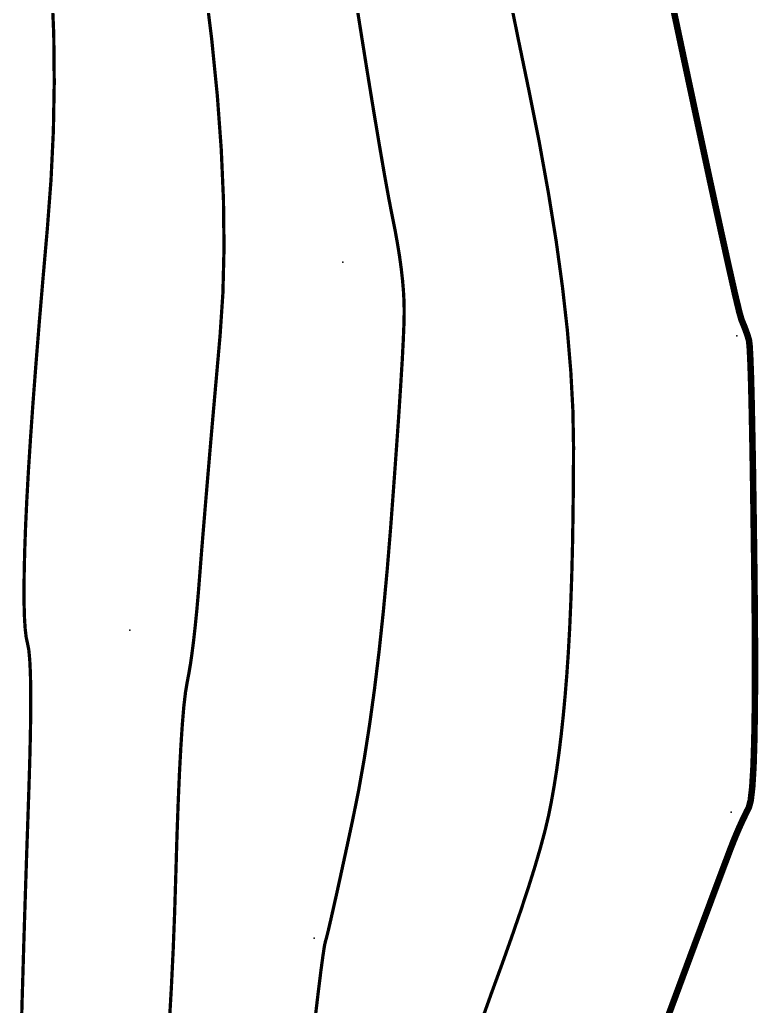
# Model space of a CAD drawing. Extents: x 940 to 1495, y 832 to 1212.
# Drawn here: x 1288.92 to 1305.92, y 896.5 to 919.2 of the extents above; entities that cross this region are included whole.
import ezdxf

# ---------------------------------------------------------------- set-up
doc = ezdxf.new("R2010")
doc.units = 0
doc.header["$LTSCALE"] = 0.5
doc.header["$PDSIZE"] = 0.2
doc.layers.add('DGX', color=2, linetype='CONTINUOUS')
doc.layers.add('ZDH', color=1, linetype='CONTINUOUS')

msp = doc.modelspace()

# ---------------------------------------------------------------- linework, layer by layer
at = {"layer": 'DGX', "linetype": 'Continuous', "const_width": 0.075, "flags": 128}
for points in [[(1295.727, 896.258), (1295.797, 896.846), (1295.855, 897.313), (1295.902, 897.659), (1295.936, 897.885), (1295.959, 897.99), (1295.983, 898.074), (1296.023, 898.234), (1296.078, 898.47), (1296.149, 898.783), (1296.236, 899.172), (1296.338, 899.638), (1296.456, 900.181), (1296.589, 900.8), (1296.726, 901.48), (1296.855, 902.207), (1296.976, 902.979), (1297.089, 903.797), (1297.194, 904.66), (1297.291, 905.57), (1297.38, 906.525), (1297.462, 907.526), (1297.534, 908.5), (1297.597, 909.373), (1297.651, 910.145), (1297.694, 910.816), (1297.729, 911.386), (1297.753, 911.855), (1297.768, 912.223), (1297.773, 912.491), (1297.769, 912.715), (1297.756, 912.953), (1297.735, 913.205), (1297.705, 913.471), (1297.667, 913.752), (1297.619, 914.046), (1297.564, 914.354), (1297.499, 914.677), (1297.421, 915.076), (1297.323, 915.614), (1297.206, 916.292), (1297.069, 917.109), (1296.913, 918.066), (1296.738, 919.162), (1296.543, 920.397)], [(1295.727, 896.258), (1295.797, 896.846), (1295.855, 897.313), (1295.902, 897.659), (1295.936, 897.885), (1295.959, 897.99), (1295.983, 898.074), (1296.023, 898.234), (1296.078, 898.47), (1296.149, 898.783), (1296.236, 899.172), (1296.338, 899.638), (1296.456, 900.181), (1296.589, 900.8), (1296.726, 901.48), (1296.855, 902.207), (1296.976, 902.979), (1297.089, 903.797), (1297.194, 904.66), (1297.291, 905.57), (1297.38, 906.525), (1297.462, 907.526), (1297.534, 908.5), (1297.597, 909.373), (1297.651, 910.145), (1297.694, 910.816), (1297.729, 911.386), (1297.753, 911.855), (1297.768, 912.223), (1297.773, 912.491), (1297.769, 912.715), (1297.756, 912.953), (1297.735, 913.205), (1297.705, 913.471), (1297.667, 913.752), (1297.619, 914.046), (1297.564, 914.354), (1297.499, 914.677), (1297.421, 915.076), (1297.323, 915.614), (1297.206, 916.292), (1297.069, 917.109), (1296.913, 918.066), (1296.738, 919.162), (1296.543, 920.397)], [(1295.727, 896.258), (1295.797, 896.846), (1295.855, 897.313), (1295.902, 897.659), (1295.936, 897.885), (1295.959, 897.99), (1295.983, 898.074), (1296.023, 898.234), (1296.078, 898.47), (1296.149, 898.783), (1296.236, 899.172), (1296.338, 899.638), (1296.456, 900.181), (1296.589, 900.8), (1296.726, 901.48), (1296.855, 902.207), (1296.976, 902.979), (1297.089, 903.797), (1297.194, 904.66), (1297.291, 905.57), (1297.38, 906.525), (1297.462, 907.526), (1297.534, 908.5), (1297.597, 909.373), (1297.651, 910.145), (1297.694, 910.816), (1297.729, 911.386), (1297.753, 911.855), (1297.768, 912.223), (1297.773, 912.491), (1297.769, 912.715), (1297.756, 912.953), (1297.735, 913.205), (1297.705, 913.471), (1297.667, 913.752), (1297.619, 914.046), (1297.564, 914.354), (1297.499, 914.677), (1297.421, 915.076), (1297.323, 915.614), (1297.206, 916.292), (1297.069, 917.109), (1296.913, 918.066), (1296.738, 919.162), (1296.543, 920.397)], [(1295.727, 896.258), (1295.797, 896.846), (1295.855, 897.313), (1295.902, 897.659), (1295.936, 897.885), (1295.959, 897.99), (1295.983, 898.074), (1296.023, 898.234), (1296.078, 898.47), (1296.149, 898.783), (1296.236, 899.172), (1296.338, 899.638), (1296.456, 900.181), (1296.589, 900.8), (1296.726, 901.48), (1296.855, 902.207), (1296.976, 902.979), (1297.089, 903.797), (1297.194, 904.66), (1297.291, 905.57), (1297.38, 906.525), (1297.462, 907.526), (1297.534, 908.5), (1297.597, 909.373), (1297.651, 910.145), (1297.694, 910.816), (1297.729, 911.386), (1297.753, 911.855), (1297.768, 912.223), (1297.773, 912.491), (1297.769, 912.715), (1297.756, 912.953), (1297.735, 913.205), (1297.705, 913.471), (1297.667, 913.752), (1297.619, 914.046), (1297.564, 914.354), (1297.499, 914.677), (1297.421, 915.076), (1297.323, 915.614), (1297.206, 916.292), (1297.069, 917.109), (1296.913, 918.066), (1296.738, 919.162), (1296.543, 920.397)], [(1295.727, 896.258), (1295.797, 896.846), (1295.855, 897.313), (1295.902, 897.659), (1295.936, 897.885), (1295.959, 897.99), (1295.983, 898.074), (1296.023, 898.234), (1296.078, 898.47), (1296.149, 898.783), (1296.236, 899.172), (1296.338, 899.638), (1296.456, 900.181), (1296.589, 900.8), (1296.726, 901.48), (1296.855, 902.207), (1296.976, 902.979), (1297.089, 903.797), (1297.194, 904.66), (1297.291, 905.57), (1297.38, 906.525), (1297.462, 907.526), (1297.534, 908.5), (1297.597, 909.373), (1297.651, 910.145), (1297.694, 910.816), (1297.729, 911.386), (1297.753, 911.855), (1297.768, 912.223), (1297.773, 912.491), (1297.769, 912.715), (1297.756, 912.953), (1297.735, 913.205), (1297.705, 913.471), (1297.667, 913.752), (1297.619, 914.046), (1297.564, 914.354), (1297.499, 914.677), (1297.421, 915.076), (1297.323, 915.614), (1297.206, 916.292), (1297.069, 917.109), (1296.913, 918.066), (1296.738, 919.162), (1296.543, 920.397)], [(1295.727, 896.258), (1295.797, 896.846), (1295.855, 897.313), (1295.902, 897.659), (1295.936, 897.885), (1295.959, 897.99), (1295.983, 898.074), (1296.023, 898.234), (1296.078, 898.47), (1296.149, 898.783), (1296.236, 899.172), (1296.338, 899.638), (1296.456, 900.181), (1296.589, 900.8), (1296.726, 901.48), (1296.855, 902.207), (1296.976, 902.979), (1297.089, 903.797), (1297.194, 904.66), (1297.291, 905.57), (1297.38, 906.525), (1297.462, 907.526), (1297.534, 908.5), (1297.597, 909.373), (1297.651, 910.145), (1297.694, 910.816), (1297.729, 911.386), (1297.753, 911.855), (1297.768, 912.223), (1297.773, 912.491), (1297.769, 912.715), (1297.756, 912.953), (1297.735, 913.205), (1297.705, 913.471), (1297.667, 913.752), (1297.619, 914.046), (1297.564, 914.354), (1297.499, 914.677), (1297.421, 915.076), (1297.323, 915.614), (1297.206, 916.292), (1297.069, 917.109), (1296.913, 918.066), (1296.738, 919.162), (1296.543, 920.397)], [(1292.369, 896.154), (1292.415, 896.955), (1292.455, 897.789), (1292.489, 898.655), (1292.517, 899.554), (1292.543, 900.423), (1292.571, 901.201), (1292.601, 901.888), (1292.633, 902.484), (1292.666, 902.99), (1292.701, 903.404), (1292.739, 903.727), (1292.778, 903.959), (1292.817, 904.161), (1292.856, 904.394), (1292.893, 904.657), (1292.93, 904.951), (1292.966, 905.277), (1293.001, 905.633), (1293.035, 906.019), (1293.068, 906.437), (1293.104, 906.902), (1293.147, 907.43), (1293.196, 908.022), (1293.251, 908.678), (1293.312, 909.397), (1293.38, 910.18), (1293.455, 911.027), (1293.535, 911.937), (1293.6, 912.912), (1293.626, 913.95), (1293.613, 915.053), (1293.562, 916.22), (1293.472, 917.451), (1293.343, 918.746), (1293.175, 920.106)], [(1292.369, 896.154), (1292.415, 896.955), (1292.455, 897.789), (1292.489, 898.655), (1292.517, 899.554), (1292.543, 900.423), (1292.571, 901.201), (1292.601, 901.888), (1292.633, 902.484), (1292.666, 902.99), (1292.701, 903.404), (1292.739, 903.727), (1292.778, 903.959), (1292.817, 904.161), (1292.856, 904.394), (1292.893, 904.657), (1292.93, 904.951), (1292.966, 905.277), (1293.001, 905.633), (1293.035, 906.019), (1293.068, 906.437), (1293.104, 906.902), (1293.147, 907.43), (1293.196, 908.022), (1293.251, 908.678), (1293.312, 909.397), (1293.38, 910.18), (1293.455, 911.027), (1293.535, 911.937), (1293.6, 912.912), (1293.626, 913.95), (1293.613, 915.053), (1293.562, 916.22), (1293.472, 917.451), (1293.343, 918.746), (1293.175, 920.106)], [(1292.369, 896.154), (1292.415, 896.955), (1292.455, 897.789), (1292.489, 898.655), (1292.517, 899.554), (1292.543, 900.423), (1292.571, 901.201), (1292.601, 901.888), (1292.633, 902.484), (1292.666, 902.99), (1292.701, 903.404), (1292.739, 903.727), (1292.778, 903.959), (1292.817, 904.161), (1292.856, 904.394), (1292.893, 904.657), (1292.93, 904.951), (1292.966, 905.277), (1293.001, 905.633), (1293.035, 906.019), (1293.068, 906.437), (1293.104, 906.902), (1293.147, 907.43), (1293.196, 908.022), (1293.251, 908.678), (1293.312, 909.397), (1293.38, 910.18), (1293.455, 911.027), (1293.535, 911.937), (1293.6, 912.912), (1293.626, 913.95), (1293.613, 915.053), (1293.562, 916.22), (1293.472, 917.451), (1293.343, 918.746), (1293.175, 920.106)], [(1292.369, 896.154), (1292.415, 896.955), (1292.455, 897.789), (1292.489, 898.655), (1292.517, 899.554), (1292.543, 900.423), (1292.571, 901.201), (1292.601, 901.888), (1292.633, 902.484), (1292.666, 902.99), (1292.701, 903.404), (1292.739, 903.727), (1292.778, 903.959), (1292.817, 904.161), (1292.856, 904.394), (1292.893, 904.657), (1292.93, 904.951), (1292.966, 905.277), (1293.001, 905.633), (1293.035, 906.019), (1293.068, 906.437), (1293.104, 906.902), (1293.147, 907.43), (1293.196, 908.022), (1293.251, 908.678), (1293.312, 909.397), (1293.38, 910.18), (1293.455, 911.027), (1293.535, 911.937), (1293.6, 912.912), (1293.626, 913.95), (1293.613, 915.053), (1293.562, 916.22), (1293.472, 917.451), (1293.343, 918.746), (1293.175, 920.106)], [(1292.369, 896.154), (1292.415, 896.955), (1292.455, 897.789), (1292.489, 898.655), (1292.517, 899.554), (1292.543, 900.423), (1292.571, 901.201), (1292.601, 901.888), (1292.633, 902.484), (1292.666, 902.99), (1292.701, 903.404), (1292.739, 903.727), (1292.778, 903.959), (1292.817, 904.161), (1292.856, 904.394), (1292.893, 904.657), (1292.93, 904.951), (1292.966, 905.277), (1293.001, 905.633), (1293.035, 906.019), (1293.068, 906.437), (1293.104, 906.902), (1293.147, 907.43), (1293.196, 908.022), (1293.251, 908.678), (1293.312, 909.397), (1293.38, 910.18), (1293.455, 911.027), (1293.535, 911.937), (1293.6, 912.912), (1293.626, 913.95), (1293.613, 915.053), (1293.562, 916.22), (1293.472, 917.451), (1293.343, 918.746), (1293.175, 920.106)], [(1292.369, 896.154), (1292.415, 896.955), (1292.455, 897.789), (1292.489, 898.655), (1292.517, 899.554), (1292.543, 900.423), (1292.571, 901.201), (1292.601, 901.888), (1292.633, 902.484), (1292.666, 902.99), (1292.701, 903.404), (1292.739, 903.727), (1292.778, 903.959), (1292.817, 904.161), (1292.856, 904.394), (1292.893, 904.657), (1292.93, 904.951), (1292.966, 905.277), (1293.001, 905.633), (1293.035, 906.019), (1293.068, 906.437), (1293.104, 906.902), (1293.147, 907.43), (1293.196, 908.022), (1293.251, 908.678), (1293.312, 909.397), (1293.38, 910.18), (1293.455, 911.027), (1293.535, 911.937), (1293.6, 912.912), (1293.626, 913.95), (1293.613, 915.053), (1293.562, 916.22), (1293.472, 917.451), (1293.343, 918.746), (1293.175, 920.106)], [(1288.961, 895.999), (1288.978, 896.617), (1288.997, 897.253), (1289.016, 897.906), (1289.037, 898.576), (1289.059, 899.263), (1289.082, 899.967), (1289.107, 900.689), (1289.132, 901.427), (1289.154, 902.134), (1289.169, 902.762), (1289.177, 903.31), (1289.177, 903.778), (1289.169, 904.166), (1289.154, 904.475), (1289.132, 904.704), (1289.102, 904.854), (1289.072, 904.991), (1289.049, 905.186), (1289.033, 905.437), (1289.024, 905.744), (1289.022, 906.109), (1289.027, 906.529), (1289.039, 907.007), (1289.058, 907.541), (1289.086, 908.14), (1289.123, 908.812), (1289.171, 909.557), (1289.228, 910.375), (1289.296, 911.267), (1289.373, 912.232), (1289.461, 913.271), (1289.558, 914.382), (1289.644, 915.522), (1289.698, 916.647), (1289.718, 917.756), (1289.707, 918.849), (1289.662, 919.927)], [(1288.961, 895.999), (1288.978, 896.617), (1288.997, 897.253), (1289.016, 897.906), (1289.037, 898.576), (1289.059, 899.263), (1289.082, 899.967), (1289.107, 900.689), (1289.132, 901.427), (1289.154, 902.134), (1289.169, 902.762), (1289.177, 903.31), (1289.177, 903.778), (1289.169, 904.166), (1289.154, 904.475), (1289.132, 904.704), (1289.102, 904.854), (1289.072, 904.991), (1289.049, 905.186), (1289.033, 905.437), (1289.024, 905.744), (1289.022, 906.109), (1289.027, 906.529), (1289.039, 907.007), (1289.058, 907.541), (1289.086, 908.14), (1289.123, 908.812), (1289.171, 909.557), (1289.228, 910.375), (1289.296, 911.267), (1289.373, 912.232), (1289.461, 913.271), (1289.558, 914.382), (1289.644, 915.522), (1289.698, 916.647), (1289.718, 917.756), (1289.707, 918.849), (1289.662, 919.927)], [(1288.961, 895.999), (1288.978, 896.617), (1288.997, 897.253), (1289.016, 897.906), (1289.037, 898.576), (1289.059, 899.263), (1289.082, 899.967), (1289.107, 900.689), (1289.132, 901.427), (1289.154, 902.134), (1289.169, 902.762), (1289.177, 903.31), (1289.177, 903.778), (1289.169, 904.166), (1289.154, 904.475), (1289.132, 904.704), (1289.102, 904.854), (1289.072, 904.991), (1289.049, 905.186), (1289.033, 905.437), (1289.024, 905.744), (1289.022, 906.109), (1289.027, 906.529), (1289.039, 907.007), (1289.058, 907.541), (1289.086, 908.14), (1289.123, 908.812), (1289.171, 909.557), (1289.228, 910.375), (1289.296, 911.267), (1289.373, 912.232), (1289.461, 913.271), (1289.558, 914.382), (1289.644, 915.522), (1289.698, 916.647), (1289.718, 917.756), (1289.707, 918.849), (1289.662, 919.927)], [(1288.961, 895.999), (1288.978, 896.617), (1288.997, 897.253), (1289.016, 897.906), (1289.037, 898.576), (1289.059, 899.263), (1289.082, 899.967), (1289.107, 900.689), (1289.132, 901.427), (1289.154, 902.134), (1289.169, 902.762), (1289.177, 903.31), (1289.177, 903.778), (1289.169, 904.166), (1289.154, 904.475), (1289.132, 904.704), (1289.102, 904.854), (1289.072, 904.991), (1289.049, 905.186), (1289.033, 905.437), (1289.024, 905.744), (1289.022, 906.109), (1289.027, 906.529), (1289.039, 907.007), (1289.058, 907.541), (1289.086, 908.14), (1289.123, 908.812), (1289.171, 909.557), (1289.228, 910.375), (1289.296, 911.267), (1289.373, 912.232), (1289.461, 913.271), (1289.558, 914.382), (1289.644, 915.522), (1289.698, 916.647), (1289.718, 917.756), (1289.707, 918.849), (1289.662, 919.927)], [(1288.961, 895.999), (1288.978, 896.617), (1288.997, 897.253), (1289.016, 897.906), (1289.037, 898.576), (1289.059, 899.263), (1289.082, 899.967), (1289.107, 900.689), (1289.132, 901.427), (1289.154, 902.134), (1289.169, 902.762), (1289.177, 903.31), (1289.177, 903.778), (1289.169, 904.166), (1289.154, 904.475), (1289.132, 904.704), (1289.102, 904.854), (1289.072, 904.991), (1289.049, 905.186), (1289.033, 905.437), (1289.024, 905.744), (1289.022, 906.109), (1289.027, 906.529), (1289.039, 907.007), (1289.058, 907.541), (1289.086, 908.14), (1289.123, 908.812), (1289.171, 909.557), (1289.228, 910.375), (1289.296, 911.267), (1289.373, 912.232), (1289.461, 913.271), (1289.558, 914.382), (1289.644, 915.522), (1289.698, 916.647), (1289.718, 917.756), (1289.707, 918.849), (1289.662, 919.927)], [(1288.961, 895.999), (1288.978, 896.617), (1288.997, 897.253), (1289.016, 897.906), (1289.037, 898.576), (1289.059, 899.263), (1289.082, 899.967), (1289.107, 900.689), (1289.132, 901.427), (1289.154, 902.134), (1289.169, 902.762), (1289.177, 903.31), (1289.177, 903.778), (1289.169, 904.166), (1289.154, 904.475), (1289.132, 904.704), (1289.102, 904.854), (1289.072, 904.991), (1289.049, 905.186), (1289.033, 905.437), (1289.024, 905.744), (1289.022, 906.109), (1289.027, 906.529), (1289.039, 907.007), (1289.058, 907.541), (1289.086, 908.14), (1289.123, 908.812), (1289.171, 909.557), (1289.228, 910.375), (1289.296, 911.267), (1289.373, 912.232), (1289.461, 913.271), (1289.558, 914.382), (1289.644, 915.522), (1289.698, 916.647), (1289.718, 917.756), (1289.707, 918.849), (1289.662, 919.927)], [(1299.527, 896.09), (1299.777, 896.792), (1300.026, 897.474), (1300.251, 898.107), (1300.452, 898.691), (1300.629, 899.227), (1300.782, 899.715), (1300.91, 900.154), (1301.015, 900.544), (1301.095, 900.885), (1301.161, 901.214), (1301.223, 901.564), (1301.282, 901.937), (1301.336, 902.332), (1301.387, 902.749), (1301.434, 903.188), (1301.477, 903.649), (1301.516, 904.132), (1301.551, 904.646), (1301.582, 905.201), (1301.608, 905.795), (1301.63, 906.43), (1301.647, 907.104), (1301.659, 907.819), (1301.667, 908.574), (1301.671, 909.369), (1301.656, 910.21), (1301.608, 911.104), (1301.529, 912.051), (1301.416, 913.051), (1301.272, 914.103), (1301.094, 915.208), (1300.885, 916.366), (1300.643, 917.577), (1300.394, 918.778), (1300.165, 919.905)], [(1299.527, 896.09), (1299.777, 896.792), (1300.026, 897.474), (1300.251, 898.107), (1300.452, 898.691), (1300.629, 899.227), (1300.782, 899.715), (1300.91, 900.154), (1301.015, 900.544), (1301.095, 900.885), (1301.161, 901.214), (1301.223, 901.564), (1301.282, 901.937), (1301.336, 902.332), (1301.387, 902.749), (1301.434, 903.188), (1301.477, 903.649), (1301.516, 904.132), (1301.551, 904.646), (1301.582, 905.201), (1301.608, 905.795), (1301.63, 906.43), (1301.647, 907.104), (1301.659, 907.819), (1301.667, 908.574), (1301.671, 909.369), (1301.656, 910.21), (1301.608, 911.104), (1301.529, 912.051), (1301.416, 913.051), (1301.272, 914.103), (1301.094, 915.208), (1300.885, 916.366), (1300.643, 917.577), (1300.394, 918.778), (1300.165, 919.905)], [(1299.527, 896.09), (1299.777, 896.792), (1300.026, 897.474), (1300.251, 898.107), (1300.452, 898.691), (1300.629, 899.227), (1300.782, 899.715), (1300.91, 900.154), (1301.015, 900.544), (1301.095, 900.885), (1301.161, 901.214), (1301.223, 901.564), (1301.282, 901.937), (1301.336, 902.332), (1301.387, 902.749), (1301.434, 903.188), (1301.477, 903.649), (1301.516, 904.132), (1301.551, 904.646), (1301.582, 905.201), (1301.608, 905.795), (1301.63, 906.43), (1301.647, 907.104), (1301.659, 907.819), (1301.667, 908.574), (1301.671, 909.369), (1301.656, 910.21), (1301.608, 911.104), (1301.529, 912.051), (1301.416, 913.051), (1301.272, 914.103), (1301.094, 915.208), (1300.885, 916.366), (1300.643, 917.577), (1300.394, 918.778), (1300.165, 919.905)], [(1299.527, 896.09), (1299.777, 896.792), (1300.026, 897.474), (1300.251, 898.107), (1300.452, 898.691), (1300.629, 899.227), (1300.782, 899.715), (1300.91, 900.154), (1301.015, 900.544), (1301.095, 900.885), (1301.161, 901.214), (1301.223, 901.564), (1301.282, 901.937), (1301.336, 902.332), (1301.387, 902.749), (1301.434, 903.188), (1301.477, 903.649), (1301.516, 904.132), (1301.551, 904.646), (1301.582, 905.201), (1301.608, 905.795), (1301.63, 906.43), (1301.647, 907.104), (1301.659, 907.819), (1301.667, 908.574), (1301.671, 909.369), (1301.656, 910.21), (1301.608, 911.104), (1301.529, 912.051), (1301.416, 913.051), (1301.272, 914.103), (1301.094, 915.208), (1300.885, 916.366), (1300.643, 917.577), (1300.394, 918.778), (1300.165, 919.905)], [(1299.527, 896.09), (1299.777, 896.792), (1300.026, 897.474), (1300.251, 898.107), (1300.452, 898.691), (1300.629, 899.227), (1300.782, 899.715), (1300.91, 900.154), (1301.015, 900.544), (1301.095, 900.885), (1301.161, 901.214), (1301.223, 901.564), (1301.282, 901.937), (1301.336, 902.332), (1301.387, 902.749), (1301.434, 903.188), (1301.477, 903.649), (1301.516, 904.132), (1301.551, 904.646), (1301.582, 905.201), (1301.608, 905.795), (1301.63, 906.43), (1301.647, 907.104), (1301.659, 907.819), (1301.667, 908.574), (1301.671, 909.369), (1301.656, 910.21), (1301.608, 911.104), (1301.529, 912.051), (1301.416, 913.051), (1301.272, 914.103), (1301.094, 915.208), (1300.885, 916.366), (1300.643, 917.577), (1300.394, 918.778), (1300.165, 919.905)], [(1299.527, 896.09), (1299.777, 896.792), (1300.026, 897.474), (1300.251, 898.107), (1300.452, 898.691), (1300.629, 899.227), (1300.782, 899.715), (1300.91, 900.154), (1301.015, 900.544), (1301.095, 900.885), (1301.161, 901.214), (1301.223, 901.564), (1301.282, 901.937), (1301.336, 902.332), (1301.387, 902.749), (1301.434, 903.188), (1301.477, 903.649), (1301.516, 904.132), (1301.551, 904.646), (1301.582, 905.201), (1301.608, 905.795), (1301.63, 906.43), (1301.647, 907.104), (1301.659, 907.819), (1301.667, 908.574), (1301.671, 909.369), (1301.656, 910.21), (1301.608, 911.104), (1301.529, 912.051), (1301.416, 913.051), (1301.272, 914.103), (1301.094, 915.208), (1300.885, 916.366), (1300.643, 917.577), (1300.394, 918.778), (1300.165, 919.905)]]:
    msp.add_lwpolyline(points, dxfattribs=at)
at = {"layer": 'DGX', "color": 3, "linetype": 'Continuous', "const_width": 0.15, "flags": 128}
msp.add_lwpolyline([(1303.797, 896.138), (1304.171, 897.147), (1304.494, 898.017), (1304.767, 898.748), (1304.988, 899.34), (1305.159, 899.794), (1305.278, 900.109), (1305.347, 900.286), (1305.39, 900.392), (1305.434, 900.496), (1305.478, 900.598), (1305.523, 900.698), (1305.568, 900.796), (1305.614, 900.892), (1305.66, 900.986), (1305.707, 901.078), (1305.75, 901.243), (1305.785, 901.556), (1305.813, 902.016), (1305.832, 902.623), (1305.844, 903.378), (1305.848, 904.28), (1305.844, 905.33), (1305.832, 906.528), (1305.816, 907.723), (1305.801, 908.765), (1305.785, 909.656), (1305.77, 910.394), (1305.755, 910.981), (1305.739, 911.415), (1305.724, 911.696), (1305.709, 911.826), (1305.693, 911.88), (1305.676, 911.935), (1305.657, 911.991), (1305.636, 912.049), (1305.614, 912.108), (1305.591, 912.167), (1305.566, 912.228), (1305.539, 912.291), (1305.488, 912.469), (1305.389, 912.88), (1305.244, 913.523), (1305.051, 914.397), (1304.81, 915.504), (1304.523, 916.842), (1304.188, 918.412), (1303.806, 920.215)], dxfattribs=at)
msp.add_lwpolyline([(1303.797, 896.138), (1304.171, 897.147), (1304.494, 898.017), (1304.767, 898.748), (1304.988, 899.34), (1305.159, 899.794), (1305.278, 900.109), (1305.347, 900.286), (1305.39, 900.392), (1305.434, 900.496), (1305.478, 900.598), (1305.523, 900.698), (1305.568, 900.796), (1305.614, 900.892), (1305.66, 900.986), (1305.707, 901.078), (1305.75, 901.243), (1305.785, 901.556), (1305.813, 902.016), (1305.832, 902.623), (1305.844, 903.378), (1305.848, 904.28), (1305.844, 905.33), (1305.832, 906.528), (1305.816, 907.723), (1305.801, 908.765), (1305.785, 909.656), (1305.77, 910.394), (1305.755, 910.981), (1305.739, 911.415), (1305.724, 911.696), (1305.709, 911.826), (1305.693, 911.88), (1305.676, 911.935), (1305.657, 911.991), (1305.636, 912.049), (1305.614, 912.108), (1305.591, 912.167), (1305.566, 912.228), (1305.539, 912.291), (1305.488, 912.469), (1305.389, 912.88), (1305.244, 913.523), (1305.051, 914.397), (1304.81, 915.504), (1304.523, 916.842), (1304.188, 918.412), (1303.806, 920.215)], dxfattribs=at)
msp.add_lwpolyline([(1303.797, 896.138), (1304.171, 897.147), (1304.494, 898.017), (1304.767, 898.748), (1304.988, 899.34), (1305.159, 899.794), (1305.278, 900.109), (1305.347, 900.286), (1305.39, 900.392), (1305.434, 900.496), (1305.478, 900.598), (1305.523, 900.698), (1305.568, 900.796), (1305.614, 900.892), (1305.66, 900.986), (1305.707, 901.078), (1305.75, 901.243), (1305.785, 901.556), (1305.813, 902.016), (1305.832, 902.623), (1305.844, 903.378), (1305.848, 904.28), (1305.844, 905.33), (1305.832, 906.528), (1305.816, 907.723), (1305.801, 908.765), (1305.785, 909.656), (1305.77, 910.394), (1305.755, 910.981), (1305.739, 911.415), (1305.724, 911.696), (1305.709, 911.826), (1305.693, 911.88), (1305.676, 911.935), (1305.657, 911.991), (1305.636, 912.049), (1305.614, 912.108), (1305.591, 912.167), (1305.566, 912.228), (1305.539, 912.291), (1305.488, 912.469), (1305.389, 912.88), (1305.244, 913.523), (1305.051, 914.397), (1304.81, 915.504), (1304.523, 916.842), (1304.188, 918.412), (1303.806, 920.215)], dxfattribs=at)
msp.add_lwpolyline([(1303.797, 896.138), (1304.171, 897.147), (1304.494, 898.017), (1304.767, 898.748), (1304.988, 899.34), (1305.159, 899.794), (1305.278, 900.109), (1305.347, 900.286), (1305.39, 900.392), (1305.434, 900.496), (1305.478, 900.598), (1305.523, 900.698), (1305.568, 900.796), (1305.614, 900.892), (1305.66, 900.986), (1305.707, 901.078), (1305.75, 901.243), (1305.785, 901.556), (1305.813, 902.016), (1305.832, 902.623), (1305.844, 903.378), (1305.848, 904.28), (1305.844, 905.33), (1305.832, 906.528), (1305.816, 907.723), (1305.801, 908.765), (1305.785, 909.656), (1305.77, 910.394), (1305.755, 910.981), (1305.739, 911.415), (1305.724, 911.696), (1305.709, 911.826), (1305.693, 911.88), (1305.676, 911.935), (1305.657, 911.991), (1305.636, 912.049), (1305.614, 912.108), (1305.591, 912.167), (1305.566, 912.228), (1305.539, 912.291), (1305.488, 912.469), (1305.389, 912.88), (1305.244, 913.523), (1305.051, 914.397), (1304.81, 915.504), (1304.523, 916.842), (1304.188, 918.412), (1303.806, 920.215)], dxfattribs=at)
msp.add_lwpolyline([(1303.797, 896.138), (1304.171, 897.147), (1304.494, 898.017), (1304.767, 898.748), (1304.988, 899.34), (1305.159, 899.794), (1305.278, 900.109), (1305.347, 900.286), (1305.39, 900.392), (1305.434, 900.496), (1305.478, 900.598), (1305.523, 900.698), (1305.568, 900.796), (1305.614, 900.892), (1305.66, 900.986), (1305.707, 901.078), (1305.75, 901.243), (1305.785, 901.556), (1305.813, 902.016), (1305.832, 902.623), (1305.844, 903.378), (1305.848, 904.28), (1305.844, 905.33), (1305.832, 906.528), (1305.816, 907.723), (1305.801, 908.765), (1305.785, 909.656), (1305.77, 910.394), (1305.755, 910.981), (1305.739, 911.415), (1305.724, 911.696), (1305.709, 911.826), (1305.693, 911.88), (1305.676, 911.935), (1305.657, 911.991), (1305.636, 912.049), (1305.614, 912.108), (1305.591, 912.167), (1305.566, 912.228), (1305.539, 912.291), (1305.488, 912.469), (1305.389, 912.88), (1305.244, 913.523), (1305.051, 914.397), (1304.81, 915.504), (1304.523, 916.842), (1304.188, 918.412), (1303.806, 920.215)], dxfattribs=at)
msp.add_lwpolyline([(1303.797, 896.138), (1304.171, 897.147), (1304.494, 898.017), (1304.767, 898.748), (1304.988, 899.34), (1305.159, 899.794), (1305.278, 900.109), (1305.347, 900.286), (1305.39, 900.392), (1305.434, 900.496), (1305.478, 900.598), (1305.523, 900.698), (1305.568, 900.796), (1305.614, 900.892), (1305.66, 900.986), (1305.707, 901.078), (1305.75, 901.243), (1305.785, 901.556), (1305.813, 902.016), (1305.832, 902.623), (1305.844, 903.378), (1305.848, 904.28), (1305.844, 905.33), (1305.832, 906.528), (1305.816, 907.723), (1305.801, 908.765), (1305.785, 909.656), (1305.77, 910.394), (1305.755, 910.981), (1305.739, 911.415), (1305.724, 911.696), (1305.709, 911.826), (1305.693, 911.88), (1305.676, 911.935), (1305.657, 911.991), (1305.636, 912.049), (1305.614, 912.108), (1305.591, 912.167), (1305.566, 912.228), (1305.539, 912.291), (1305.488, 912.469), (1305.389, 912.88), (1305.244, 913.523), (1305.051, 914.397), (1304.81, 915.504), (1304.523, 916.842), (1304.188, 918.412), (1303.806, 920.215)], dxfattribs=at)
at = {"layer": 'ZDH', "linetype": 'Continuous'}
for p in [(1296.358, 913.624, 17.363), (1296.358, 913.624, 17.363), (1305.433, 911.925, 15.037), (1305.433, 911.925, 15.037), (1291.454, 905.154, 18.352), (1291.454, 905.154, 18.352), (1305.299, 900.965, 15.067), (1305.299, 900.965, 15.067), (1295.699, 898.072, 17.068), (1295.699, 898.072, 17.068)]:
    msp.add_point(p, dxfattribs=at)

doc.saveas('drawing.dxf')
